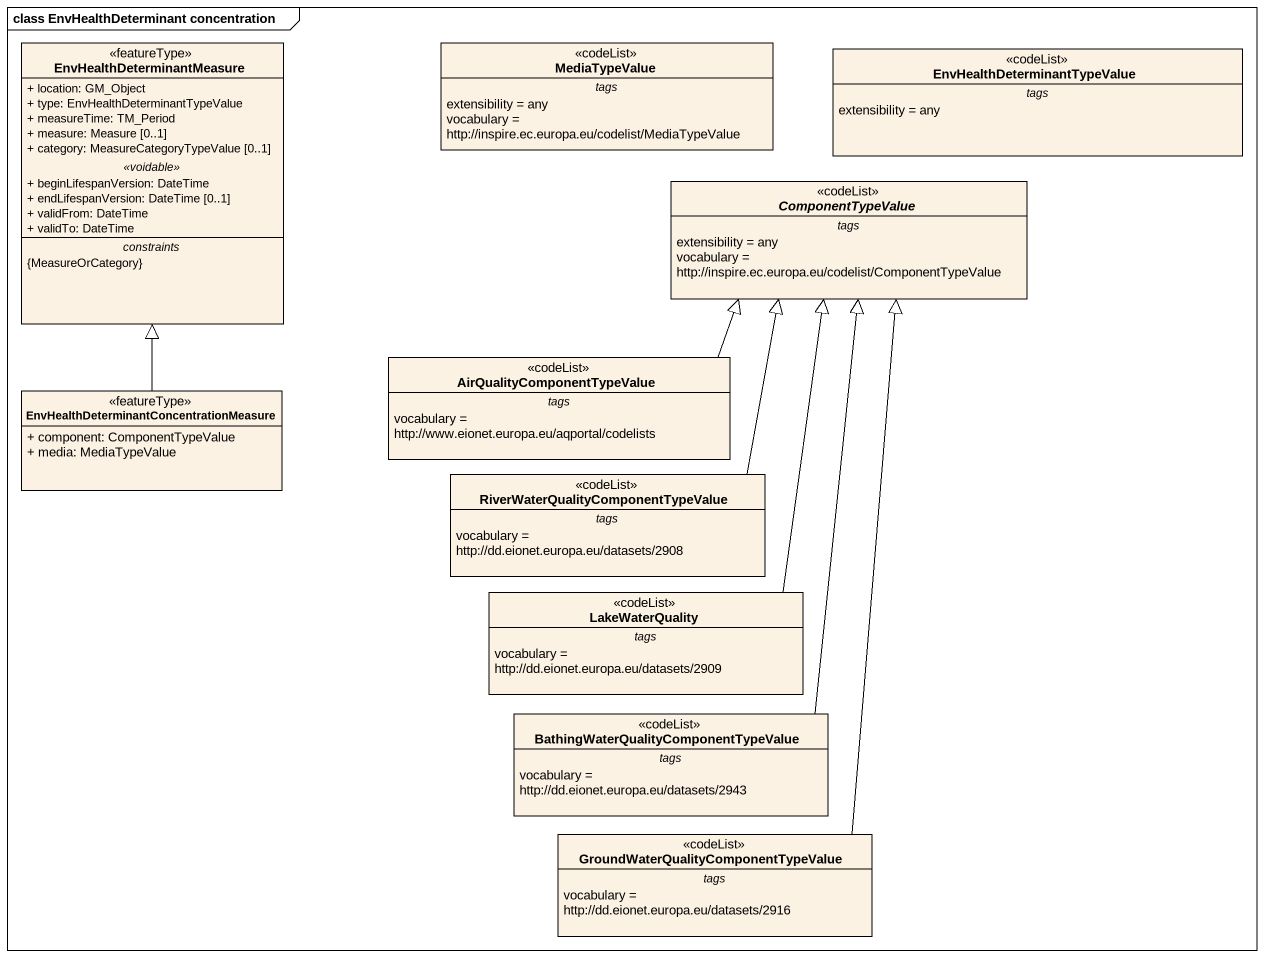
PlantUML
@startuml
mainframe class EnvHealthDeterminant concentration
hide circle
hide empty members
skinparam classAttributeIconSize 0
class EnvHealthDeterminantMeasure <<featureType>> {
  + location: GM_Object
  + type: EnvHealthDeterminantTypeValue
  + measureTime: TM_Period
  + measure: Measure [0..1]
  + category: MeasureCategoryTypeValue [0..1]
  .. <<voidable>> ..
  + beginLifespanVersion: DateTime
  + endLifespanVersion: DateTime [0..1]
  + validFrom: DateTime
  + validTo: DateTime
  -- constraints --
  {MeasureOrCategory}
}
class MediaTypeValue <<codeList>> {
  -- tags --
  extensibility = any
  vocabulary = http://inspire.ec.europa.eu/codelist/MediaTypeValue
}
class "EnvHealthDeterminantTypeValue" as EnvHealthDeterminantTypeValu <<codeList>> {
  -- tags --
  extensibility = any
}
abstract class ComponentTypeValue <<codeList>> {
  -- tags --
  extensibility = any
  vocabulary = http://inspire.ec.europa.eu/codelist/ComponentTypeValue
}
class AirQualityComponentTypeValue <<codeList>> {
  -- tags --
  vocabulary = http://www.eionet.europa.eu/aqportal/codelists
}
class "EnvHealthDeterminantConcentrationMeasure" as EnvHealthDeterminantConcentr <<featureType>> {
  + component: ComponentTypeValue
  + media: MediaTypeValue
}
class "RiverWaterQualityComponentTypeValue" as RiverWaterQualityComponentTy <<codeList>> {
  -- tags --
  vocabulary = http://dd.eionet.europa.eu/datasets/2908
}
class LakeWaterQuality <<codeList>> {
  -- tags --
  vocabulary = http://dd.eionet.europa.eu/datasets/2909
}
class "BathingWaterQualityComponentTypeValue" as BathingWaterQualityComponent <<codeList>> {
  -- tags --
  vocabulary = http://dd.eionet.europa.eu/datasets/2943
}
class "GroundWaterQualityComponentTypeValue" as GroundWaterQualityComponentT <<codeList>> {
  -- tags --
  vocabulary = http://dd.eionet.europa.eu/datasets/2916
}
AirQualityComponentTypeValue -right-|> ComponentTypeValue
EnvHealthDeterminantConcentr -up-|> EnvHealthDeterminantMeasure
RiverWaterQualityComponentTy -up-|> ComponentTypeValue
LakeWaterQuality -up-|> ComponentTypeValue
BathingWaterQualityComponent -up-|> ComponentTypeValue
GroundWaterQualityComponentT -up-|> ComponentTypeValue
@enduml
